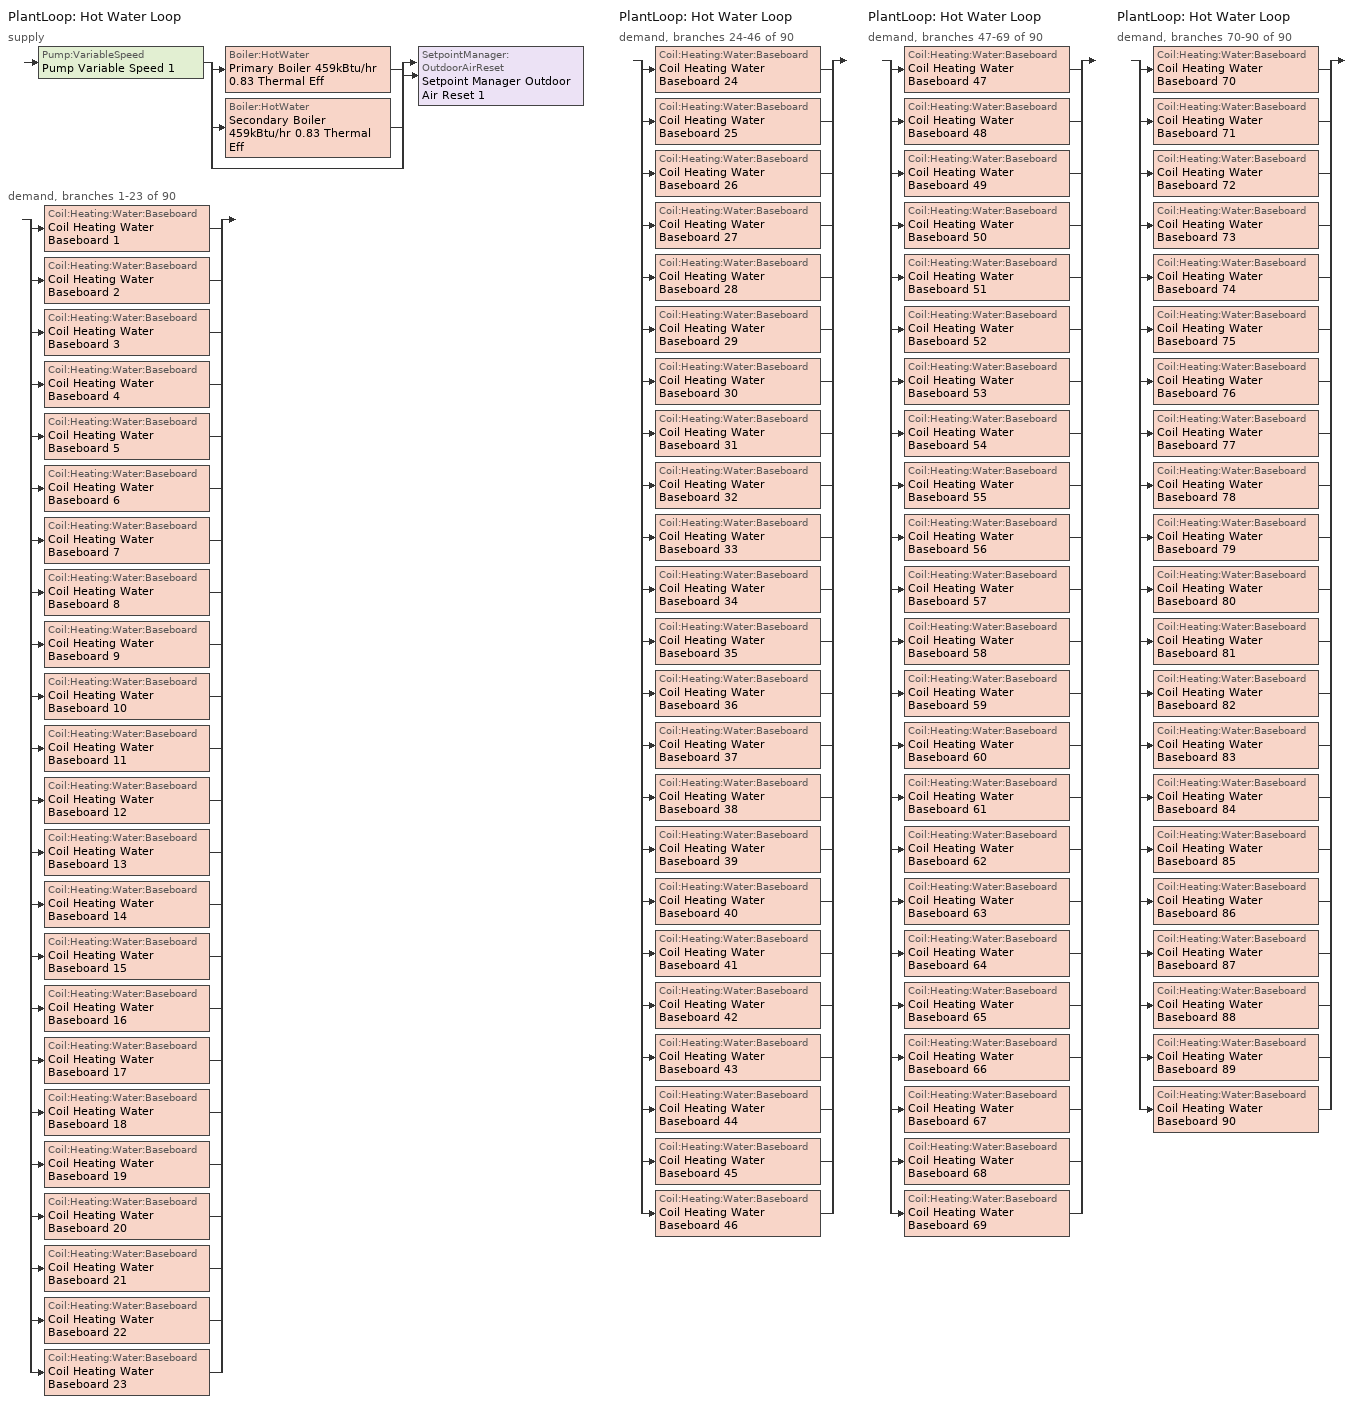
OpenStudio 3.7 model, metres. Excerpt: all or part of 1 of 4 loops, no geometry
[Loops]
PlantLoop 'Hot Water Loop'
 supply: Pump:VariableSpeed 'Pump Variable Speed 1' > split
  | Boiler:HotWater 'Primary Boiler 459kBtu/hr 0.83 Thermal Eff'
  | Boiler:HotWater 'Secondary Boiler 459kBtu/hr 0.83 Thermal Eff'
  | bypass
  join > SetpointManager:OutdoorAirReset 'Setpoint Manager Outdoor Air Reset 1'
 demand, branches 1-23 of 90: split
  | Coil:Heating:Water:Baseboard 'Coil Heating Water Baseboard 1'
  | Coil:Heating:Water:Baseboard 'Coil Heating Water Baseboard 2'
  | Coil:Heating:Water:Baseboard 'Coil Heating Water Baseboard 3'
  | Coil:Heating:Water:Baseboard 'Coil Heating Water Baseboard 4'
  | Coil:Heating:Water:Baseboard 'Coil Heating Water Baseboard 5'
  | Coil:Heating:Water:Baseboard 'Coil Heating Water Baseboard 6'
  | Coil:Heating:Water:Baseboard 'Coil Heating Water Baseboard 7'
  | Coil:Heating:Water:Baseboard 'Coil Heating Water Baseboard 8'
  | Coil:Heating:Water:Baseboard 'Coil Heating Water Baseboard 9'
  | Coil:Heating:Water:Baseboard 'Coil Heating Water Baseboard 10'
  | Coil:Heating:Water:Baseboard 'Coil Heating Water Baseboard 11'
  | Coil:Heating:Water:Baseboard 'Coil Heating Water Baseboard 12'
  | Coil:Heating:Water:Baseboard 'Coil Heating Water Baseboard 13'
  | Coil:Heating:Water:Baseboard 'Coil Heating Water Baseboard 14'
  | Coil:Heating:Water:Baseboard 'Coil Heating Water Baseboard 15'
  | Coil:Heating:Water:Baseboard 'Coil Heating Water Baseboard 16'
  | Coil:Heating:Water:Baseboard 'Coil Heating Water Baseboard 17'
  | Coil:Heating:Water:Baseboard 'Coil Heating Water Baseboard 18'
  | Coil:Heating:Water:Baseboard 'Coil Heating Water Baseboard 19'
  | Coil:Heating:Water:Baseboard 'Coil Heating Water Baseboard 20'
  | Coil:Heating:Water:Baseboard 'Coil Heating Water Baseboard 21'
  | Coil:Heating:Water:Baseboard 'Coil Heating Water Baseboard 22'
  | Coil:Heating:Water:Baseboard 'Coil Heating Water Baseboard 23'
PlantLoop 'Hot Water Loop'
 demand, branches 24-46 of 90: split
  | Coil:Heating:Water:Baseboard 'Coil Heating Water Baseboard 24'
  | Coil:Heating:Water:Baseboard 'Coil Heating Water Baseboard 25'
  | Coil:Heating:Water:Baseboard 'Coil Heating Water Baseboard 26'
  | Coil:Heating:Water:Baseboard 'Coil Heating Water Baseboard 27'
  | Coil:Heating:Water:Baseboard 'Coil Heating Water Baseboard 28'
  | Coil:Heating:Water:Baseboard 'Coil Heating Water Baseboard 29'
  | Coil:Heating:Water:Baseboard 'Coil Heating Water Baseboard 30'
  | Coil:Heating:Water:Baseboard 'Coil Heating Water Baseboard 31'
  | Coil:Heating:Water:Baseboard 'Coil Heating Water Baseboard 32'
  | Coil:Heating:Water:Baseboard 'Coil Heating Water Baseboard 33'
  | Coil:Heating:Water:Baseboard 'Coil Heating Water Baseboard 34'
  | Coil:Heating:Water:Baseboard 'Coil Heating Water Baseboard 35'
  | Coil:Heating:Water:Baseboard 'Coil Heating Water Baseboard 36'
  | Coil:Heating:Water:Baseboard 'Coil Heating Water Baseboard 37'
  | Coil:Heating:Water:Baseboard 'Coil Heating Water Baseboard 38'
  | Coil:Heating:Water:Baseboard 'Coil Heating Water Baseboard 39'
  | Coil:Heating:Water:Baseboard 'Coil Heating Water Baseboard 40'
  | Coil:Heating:Water:Baseboard 'Coil Heating Water Baseboard 41'
  | Coil:Heating:Water:Baseboard 'Coil Heating Water Baseboard 42'
  | Coil:Heating:Water:Baseboard 'Coil Heating Water Baseboard 43'
  | Coil:Heating:Water:Baseboard 'Coil Heating Water Baseboard 44'
  | Coil:Heating:Water:Baseboard 'Coil Heating Water Baseboard 45'
  | Coil:Heating:Water:Baseboard 'Coil Heating Water Baseboard 46'
PlantLoop 'Hot Water Loop'
 demand, branches 47-69 of 90: split
  | Coil:Heating:Water:Baseboard 'Coil Heating Water Baseboard 47'
  | Coil:Heating:Water:Baseboard 'Coil Heating Water Baseboard 48'
  | Coil:Heating:Water:Baseboard 'Coil Heating Water Baseboard 49'
  | Coil:Heating:Water:Baseboard 'Coil Heating Water Baseboard 50'
  | Coil:Heating:Water:Baseboard 'Coil Heating Water Baseboard 51'
  | Coil:Heating:Water:Baseboard 'Coil Heating Water Baseboard 52'
  | Coil:Heating:Water:Baseboard 'Coil Heating Water Baseboard 53'
  | Coil:Heating:Water:Baseboard 'Coil Heating Water Baseboard 54'
  | Coil:Heating:Water:Baseboard 'Coil Heating Water Baseboard 55'
  | Coil:Heating:Water:Baseboard 'Coil Heating Water Baseboard 56'
  | Coil:Heating:Water:Baseboard 'Coil Heating Water Baseboard 57'
  | Coil:Heating:Water:Baseboard 'Coil Heating Water Baseboard 58'
  | Coil:Heating:Water:Baseboard 'Coil Heating Water Baseboard 59'
  | Coil:Heating:Water:Baseboard 'Coil Heating Water Baseboard 60'
  | Coil:Heating:Water:Baseboard 'Coil Heating Water Baseboard 61'
  | Coil:Heating:Water:Baseboard 'Coil Heating Water Baseboard 62'
  | Coil:Heating:Water:Baseboard 'Coil Heating Water Baseboard 63'
  | Coil:Heating:Water:Baseboard 'Coil Heating Water Baseboard 64'
  | Coil:Heating:Water:Baseboard 'Coil Heating Water Baseboard 65'
  | Coil:Heating:Water:Baseboard 'Coil Heating Water Baseboard 66'
  | Coil:Heating:Water:Baseboard 'Coil Heating Water Baseboard 67'
  | Coil:Heating:Water:Baseboard 'Coil Heating Water Baseboard 68'
  | Coil:Heating:Water:Baseboard 'Coil Heating Water Baseboard 69'
PlantLoop 'Hot Water Loop'
 demand, branches 70-90 of 90: split
  | Coil:Heating:Water:Baseboard 'Coil Heating Water Baseboard 70'
  | Coil:Heating:Water:Baseboard 'Coil Heating Water Baseboard 71'
  | Coil:Heating:Water:Baseboard 'Coil Heating Water Baseboard 72'
  | Coil:Heating:Water:Baseboard 'Coil Heating Water Baseboard 73'
  | Coil:Heating:Water:Baseboard 'Coil Heating Water Baseboard 74'
  | Coil:Heating:Water:Baseboard 'Coil Heating Water Baseboard 75'
  | Coil:Heating:Water:Baseboard 'Coil Heating Water Baseboard 76'
  | Coil:Heating:Water:Baseboard 'Coil Heating Water Baseboard 77'
  | Coil:Heating:Water:Baseboard 'Coil Heating Water Baseboard 78'
  | Coil:Heating:Water:Baseboard 'Coil Heating Water Baseboard 79'
  | Coil:Heating:Water:Baseboard 'Coil Heating Water Baseboard 80'
  | Coil:Heating:Water:Baseboard 'Coil Heating Water Baseboard 81'
  | Coil:Heating:Water:Baseboard 'Coil Heating Water Baseboard 82'
  | Coil:Heating:Water:Baseboard 'Coil Heating Water Baseboard 83'
  | Coil:Heating:Water:Baseboard 'Coil Heating Water Baseboard 84'
  | Coil:Heating:Water:Baseboard 'Coil Heating Water Baseboard 85'
  | Coil:Heating:Water:Baseboard 'Coil Heating Water Baseboard 86'
  | Coil:Heating:Water:Baseboard 'Coil Heating Water Baseboard 87'
  | Coil:Heating:Water:Baseboard 'Coil Heating Water Baseboard 88'
  | Coil:Heating:Water:Baseboard 'Coil Heating Water Baseboard 89'
  | Coil:Heating:Water:Baseboard 'Coil Heating Water Baseboard 90'
[EvaporativeFluidCooler:SingleSpeed]
Central Tower: Design Air Flow Rate {m3/s}=autosize; Fan Power at Design Air Flow Rate {W}=autosize; Design Spray Water Flow Rate {m3/s}=0.002208; Performance Input Method=UFactorTimesAreaAndDesignWaterFlowRate; U-factor Times Area Value at Design Air Flow Rate {W/K}=autosize; Design Water Flow Rate {m3/s}=autosize; Capacity Control=FanCycling; Sizing Factor=1; Evaporation Loss Mode=SaturatedExit; Drift Loss Percent {percent}=0.008; Blowdown Calculation Mode=ConcentrationRatio; Blowdown Concentration Ratio=3
[PlantLoop]
Hot Water Loop: Fluid Type=Water; Glycol Concentration=0; Plant Loop Volume {m3}=Autocalculate; Load Distribution Scheme=Optimal
[Sizing:Plant]
Hot Water Loop: Loop Type=Heating; Design Loop Exit Temperature {C}=82; Loop Design Temperature Difference {deltaC}=16; Sizing Option=NonCoincident; Zone Timesteps in Averaging Window=1; Coincident Sizing Factor Mode=None
[Pump:VariableSpeed]
Pump Variable Speed 1: Rated Pump Head {Pa}=203058; Motor Efficiency=0.865; Pump Control Type=Intermittent; Skin Loss Radiative Fraction=0.5; Design Power Sizing Method=PowerPerFlowPerPressure; Design Electric Power per Unit Flow Rate {W/(m3/s)}=348701.1; Design Shaft Power per Unit Flow Rate per Unit Head {W-s/m3-Pa}=1.28205; Design Minimum Flow Rate Fraction=0
[Boiler:HotWater] Fuel Type=NaturalGas; Nominal Capacity {W}=134433; Nominal Thermal Efficiency=0.83; Normalized Boiler Efficiency Curve=BOILER-EFFFPLR-NECB2011; Water Outlet Upper Temperature Limit {C}=99; Boiler Flow Mode=ConstantFlow; On Cycle Parasitic Electric Load {W}=0; Off Cycle Parasitic Fuel Load {W}=0; Sizing Factor=1
Primary Boiler 459kBtu/hr 0.83 Thermal Eff; Secondary Boiler 459kBtu/hr 0.83 Thermal Eff
[SetpointManager:OutdoorAirReset]
Setpoint Manager Outdoor Air Reset 1: Control Variable=Temperature; Setpoint at Outdoor Low Temperature {C}=82; Outdoor Low Temperature {C}=-16; Setpoint at Outdoor High Temperature {C}=60; Outdoor High Temperature {C}=0; Setpoint Node or NodeList=Hot Water Loop Supply Outlet Node
[Coil:Heating:Water:Baseboard] Heating Design Capacity Method=HeatingDesignCapacity; Heating Design Capacity {W}=autosize; Heating Design Capacity Per Floor Area {W/m2}=0; Fraction of Autosized Heating Design Capacity=0.8
Coil Heating Water Baseboard 1; Coil Heating Water Baseboard 2; Coil Heating Water Baseboard 3; Coil Heating Water Baseboard 4; Coil Heating Water Baseboard 5; Coil Heating Water Baseboard 6; Coil Heating Water Baseboard 7; Coil Heating Water Baseboard 8; Coil Heating Water Baseboard 9; Coil Heating Water Baseboard 10; Coil Heating Water Baseboard 11; Coil Heating Water Baseboard 12; Coil Heating Water Baseboard 13; Coil Heating Water Baseboard 14; Coil Heating Water Baseboard 15; Coil Heating Water Baseboard 16; Coil Heating Water Baseboard 17; Coil Heating Water Baseboard 18; Coil Heating Water Baseboard 19; Coil Heating Water Baseboard 20; Coil Heating Water Baseboard 21; Coil Heating Water Baseboard 22; Coil Heating Water Baseboard 23; Coil Heating Water Baseboard 24; Coil Heating Water Baseboard 25; Coil Heating Water Baseboard 26; Coil Heating Water Baseboard 27; Coil Heating Water Baseboard 28; Coil Heating Water Baseboard 29; Coil Heating Water Baseboard 30; Coil Heating Water Baseboard 31; Coil Heating Water Baseboard 32; Coil Heating Water Baseboard 33; Coil Heating Water Baseboard 34; Coil Heating Water Baseboard 35; Coil Heating Water Baseboard 36; Coil Heating Water Baseboard 37; Coil Heating Water Baseboard 38; Coil Heating Water Baseboard 39; Coil Heating Water Baseboard 40; Coil Heating Water Baseboard 41; Coil Heating Water Baseboard 42; Coil Heating Water Baseboard 43; Coil Heating Water Baseboard 44; Coil Heating Water Baseboard 45; Coil Heating Water Baseboard 46; Coil Heating Water Baseboard 47; Coil Heating Water Baseboard 48; Coil Heating Water Baseboard 49; Coil Heating Water Baseboard 50; Coil Heating Water Baseboard 51; Coil Heating Water Baseboard 52; Coil Heating Water Baseboard 53; Coil Heating Water Baseboard 54; Coil Heating Water Baseboard 55; Coil Heating Water Baseboard 56; Coil Heating Water Baseboard 57; Coil Heating Water Baseboard 58; Coil Heating Water Baseboard 59; Coil Heating Water Baseboard 60; Coil Heating Water Baseboard 61; Coil Heating Water Baseboard 62; Coil Heating Water Baseboard 63; Coil Heating Water Baseboard 64; Coil Heating Water Baseboard 65; Coil Heating Water Baseboard 66; Coil Heating Water Baseboard 67; Coil Heating Water Baseboard 68; Coil Heating Water Baseboard 69; Coil Heating Water Baseboard 70; Coil Heating Water Baseboard 71; Coil Heating Water Baseboard 72; Coil Heating Water Baseboard 73; Coil Heating Water Baseboard 74; Coil Heating Water Baseboard 75; Coil Heating Water Baseboard 76; Coil Heating Water Baseboard 77; Coil Heating Water Baseboard 78; Coil Heating Water Baseboard 79; Coil Heating Water Baseboard 80; Coil Heating Water Baseboard 81; Coil Heating Water Baseboard 82; Coil Heating Water Baseboard 83; Coil Heating Water Baseboard 84; Coil Heating Water Baseboard 85; Coil Heating Water Baseboard 86; Coil Heating Water Baseboard 87; Coil Heating Water Baseboard 88; Coil Heating Water Baseboard 89; Coil Heating Water Baseboard 90
[ZoneHVAC:Baseboard:Convective:Water] Availability Schedule=Always On Discrete
Name | Heating Coil
Zone HVAC Baseboard Convective Water 1 | Coil Heating Water Baseboard 1
Zone HVAC Baseboard Convective Water 2 | Coil Heating Water Baseboard 2
Zone HVAC Baseboard Convective Water 3 | Coil Heating Water Baseboard 3
Zone HVAC Baseboard Convective Water 4 | Coil Heating Water Baseboard 4
Zone HVAC Baseboard Convective Water 5 | Coil Heating Water Baseboard 5
Zone HVAC Baseboard Convective Water 6 | Coil Heating Water Baseboard 6
Zone HVAC Baseboard Convective Water 7 | Coil Heating Water Baseboard 7
Zone HVAC Baseboard Convective Water 8 | Coil Heating Water Baseboard 8
Zone HVAC Baseboard Convective Water 9 | Coil Heating Water Baseboard 9
Zone HVAC Baseboard Convective Water 10 | Coil Heating Water Baseboard 10
Zone HVAC Baseboard Convective Water 11 | Coil Heating Water Baseboard 11
Zone HVAC Baseboard Convective Water 12 | Coil Heating Water Baseboard 12
Zone HVAC Baseboard Convective Water 13 | Coil Heating Water Baseboard 13
Zone HVAC Baseboard Convective Water 14 | Coil Heating Water Baseboard 14
Zone HVAC Baseboard Convective Water 15 | Coil Heating Water Baseboard 15
Zone HVAC Baseboard Convective Water 16 | Coil Heating Water Baseboard 16
Zone HVAC Baseboard Convective Water 17 | Coil Heating Water Baseboard 17
Zone HVAC Baseboard Convective Water 18 | Coil Heating Water Baseboard 18
Zone HVAC Baseboard Convective Water 19 | Coil Heating Water Baseboard 19
Zone HVAC Baseboard Convective Water 20 | Coil Heating Water Baseboard 20
Zone HVAC Baseboard Convective Water 21 | Coil Heating Water Baseboard 21
Zone HVAC Baseboard Convective Water 22 | Coil Heating Water Baseboard 22
Zone HVAC Baseboard Convective Water 23 | Coil Heating Water Baseboard 23
Zone HVAC Baseboard Convective Water 24 | Coil Heating Water Baseboard 24
Zone HVAC Baseboard Convective Water 25 | Coil Heating Water Baseboard 25
Zone HVAC Baseboard Convective Water 26 | Coil Heating Water Baseboard 26
Zone HVAC Baseboard Convective Water 27 | Coil Heating Water Baseboard 27
Zone HVAC Baseboard Convective Water 28 | Coil Heating Water Baseboard 28
Zone HVAC Baseboard Convective Water 29 | Coil Heating Water Baseboard 29
Zone HVAC Baseboard Convective Water 30 | Coil Heating Water Baseboard 30
Zone HVAC Baseboard Convective Water 31 | Coil Heating Water Baseboard 31
Zone HVAC Baseboard Convective Water 32 | Coil Heating Water Baseboard 32
Zone HVAC Baseboard Convective Water 33 | Coil Heating Water Baseboard 33
Zone HVAC Baseboard Convective Water 34 | Coil Heating Water Baseboard 34
Zone HVAC Baseboard Convective Water 35 | Coil Heating Water Baseboard 35
Zone HVAC Baseboard Convective Water 36 | Coil Heating Water Baseboard 36
Zone HVAC Baseboard Convective Water 37 | Coil Heating Water Baseboard 37
Zone HVAC Baseboard Convective Water 38 | Coil Heating Water Baseboard 38
Zone HVAC Baseboard Convective Water 39 | Coil Heating Water Baseboard 39
Zone HVAC Baseboard Convective Water 40 | Coil Heating Water Baseboard 40
Zone HVAC Baseboard Convective Water 41 | Coil Heating Water Baseboard 41
Zone HVAC Baseboard Convective Water 42 | Coil Heating Water Baseboard 42
Zone HVAC Baseboard Convective Water 43 | Coil Heating Water Baseboard 43
Zone HVAC Baseboard Convective Water 44 | Coil Heating Water Baseboard 44
Zone HVAC Baseboard Convective Water 45 | Coil Heating Water Baseboard 45
Zone HVAC Baseboard Convective Water 46 | Coil Heating Water Baseboard 46
Zone HVAC Baseboard Convective Water 47 | Coil Heating Water Baseboard 47
Zone HVAC Baseboard Convective Water 48 | Coil Heating Water Baseboard 48
Zone HVAC Baseboard Convective Water 49 | Coil Heating Water Baseboard 49
Zone HVAC Baseboard Convective Water 50 | Coil Heating Water Baseboard 50
Zone HVAC Baseboard Convective Water 51 | Coil Heating Water Baseboard 51
Zone HVAC Baseboard Convective Water 52 | Coil Heating Water Baseboard 52
Zone HVAC Baseboard Convective Water 53 | Coil Heating Water Baseboard 53
Zone HVAC Baseboard Convective Water 54 | Coil Heating Water Baseboard 54
Zone HVAC Baseboard Convective Water 55 | Coil Heating Water Baseboard 55
Zone HVAC Baseboard Convective Water 56 | Coil Heating Water Baseboard 56
Zone HVAC Baseboard Convective Water 57 | Coil Heating Water Baseboard 57
Zone HVAC Baseboard Convective Water 58 | Coil Heating Water Baseboard 58
Zone HVAC Baseboard Convective Water 59 | Coil Heating Water Baseboard 59
Zone HVAC Baseboard Convective Water 60 | Coil Heating Water Baseboard 60
Zone HVAC Baseboard Convective Water 61 | Coil Heating Water Baseboard 61
Zone HVAC Baseboard Convective Water 62 | Coil Heating Water Baseboard 62
Zone HVAC Baseboard Convective Water 63 | Coil Heating Water Baseboard 63
Zone HVAC Baseboard Convective Water 64 | Coil Heating Water Baseboard 64
Zone HVAC Baseboard Convective Water 65 | Coil Heating Water Baseboard 65
Zone HVAC Baseboard Convective Water 66 | Coil Heating Water Baseboard 66
Zone HVAC Baseboard Convective Water 67 | Coil Heating Water Baseboard 67
Zone HVAC Baseboard Convective Water 68 | Coil Heating Water Baseboard 68
Zone HVAC Baseboard Convective Water 69 | Coil Heating Water Baseboard 69
Zone HVAC Baseboard Convective Water 70 | Coil Heating Water Baseboard 70
Zone HVAC Baseboard Convective Water 71 | Coil Heating Water Baseboard 71
Zone HVAC Baseboard Convective Water 72 | Coil Heating Water Baseboard 72
Zone HVAC Baseboard Convective Water 73 | Coil Heating Water Baseboard 73
Zone HVAC Baseboard Convective Water 74 | Coil Heating Water Baseboard 74
Zone HVAC Baseboard Convective Water 75 | Coil Heating Water Baseboard 75
Zone HVAC Baseboard Convective Water 76 | Coil Heating Water Baseboard 76
Zone HVAC Baseboard Convective Water 77 | Coil Heating Water Baseboard 77
Zone HVAC Baseboard Convective Water 78 | Coil Heating Water Baseboard 78
Zone HVAC Baseboard Convective Water 79 | Coil Heating Water Baseboard 79
Zone HVAC Baseboard Convective Water 80 | Coil Heating Water Baseboard 80
Zone HVAC Baseboard Convective Water 81 | Coil Heating Water Baseboard 81
Zone HVAC Baseboard Convective Water 82 | Coil Heating Water Baseboard 82
Zone HVAC Baseboard Convective Water 83 | Coil Heating Water Baseboard 83
Zone HVAC Baseboard Convective Water 84 | Coil Heating Water Baseboard 84
Zone HVAC Baseboard Convective Water 85 | Coil Heating Water Baseboard 85
Zone HVAC Baseboard Convective Water 86 | Coil Heating Water Baseboard 86
Zone HVAC Baseboard Convective Water 87 | Coil Heating Water Baseboard 87
Zone HVAC Baseboard Convective Water 88 | Coil Heating Water Baseboard 88
Zone HVAC Baseboard Convective Water 89 | Coil Heating Water Baseboard 89
Zone HVAC Baseboard Convective Water 90 | Coil Heating Water Baseboard 90
[AvailabilityManager:NightCycle] Applicability Schedule=Always On Discrete; Control Type=CycleOnAny; Thermostat Tolerance {deltaC}=1; Cycling Run Time {s}=3600
Availability Manager Night Cycle 1; Availability Manager Night Cycle 2
[EnergyManagementSystem:Sensor]
OAT: Output Variable or Output Meter Index Key=Environment; Output Variable or Output Meter=Site Outdoor Air Drybulb Temperature
[EnergyManagementSystem:Actuator] Actuated Component Type=Schedule:Year; Actuated Component Control Type=Schedule Value
Name | Actuated Component
sys1mixedshrnonescashpshashpssfcvzhbhwzcnonesrfnoneHtgSch0 | NECB-G-Thermostat Setpoint-Heating
sys1mixedshrnonescashpshashpssfcvzhbhwzcnonesrfnoneClgSch0 | NECB-G-Thermostat Setpoint-Cooling
[EnergyManagementSystem:Program]
sys1mixedshrnonescashpshashpssfcvzhbhwzcnonesrfnoneOptimumStartProg0: IF DaylightSavings==0 && DayOfWeek>1 && Hour==5 && OAT<23.9 && OAT>1.7; SET sys1mixedshrnonescashpshashpssfcvzhbhwzcnonesrfnoneClgSch0 = 29.4; SET sys1mixedshrnonescashpshashpssfcvzhbhwzcnonesrfnoneHtgSch0 = 15.6; ELSEIF DaylightSavings==0 && DayOfWeek==1 && Hour==7 && OAT<23.9 && OAT>1.7; SET sys1mixedshrnonescashpshashpssfcvzhbhwzcnonesrfnoneClgSch0 = 29.4; SET sys1mixedshrnonescashpshashpssfcvzhbhwzcnonesrfnoneHtgSch0 = 15.6; ELSEIF DaylightSavings==1 && DayOfWeek>1 && Hour==4 && OAT<23.9 && OAT>1.7; SET sys1mixedshrnonescashpshashpssfcvzhbhwzcnonesrfnoneClgSch0 = 29.4; SET sys1mixedshrnonescashpshashpssfcvzhbhwzcnonesrfnoneHtgSch0 = 15.6; ELSEIF DaylightSavings==1 && DayOfWeek==1 && Hour==6 && OAT<23.9 && OAT>1.7; SET sys1mixedshrnonescashpshashpssfcvzhbhwzcnonesrfnoneClgSch0 = 29.4; SET sys1mixedshrnonescashpshashpssfcvzhbhwzcnonesrfnoneHtgSch0 = 15.6; ELSE; SET sys1mixedshrnonescashpshashpssfcvzhbhwzcnonesrfnoneClgSch0 = NULL; SET sys1mixedshrnonescashpshashpssfcvzhbhwzcnonesrfnoneHtgSch0 = NULL; ENDIF
[EnergyManagementSystem:ProgramCallingManager]
sys1mixedshrnonescashpshashpssfcvzhbhwzcnonesrfnoneOptimumStartCallingManager0: BeginTimestepBeforePredictor; sys1mixedshrnonescashpshashpssfcvzhbhwzcnonesrfnoneOptimumStartProg0
[Schedule:Ruleset]
Name | Default Day Schedule
NECB-G-Thermostat Setpoint-Heating | NECB-G-Thermostat Setpoint-Heating Default
NECB-G-Thermostat Setpoint-Cooling | NECB-G-Thermostat Setpoint-Cooling Default
[Schedule:Day]
NECB-G-Thermostat Setpoint-Heating Default; NECB-G-Thermostat Setpoint-Heating Default|Wkdy Day; NECB-G-Thermostat Setpoint-Heating Sat Day; NECB-G-Thermostat Setpoint-Heating Sun|Hol Day: 1, 0, 22, 7, 0, 18, 8, 0, 20, 24, 0, 22
NECB-G-Thermostat Setpoint-Cooling Default; NECB-G-Thermostat Setpoint-Cooling Default|Wkdy Day; NECB-G-Thermostat Setpoint-Cooling Sat Day; NECB-G-Thermostat Setpoint-Cooling Sun|Hol Day: 24, 0, 24
[Schedule:Rule] Date Specification Type=DateRange; Start Month=1; Start Day=1; End Month=12; End Day=31
Name | Schedule Ruleset | Rule Order | Day Schedule | Apply Monday | Apply Tuesday | Apply Wednesday | Apply Thursday | Apply Friday | Apply Saturday | Apply Sunday
Schedule Rule 11 | NECB-G-Thermostat Setpoint-Heating | 2 | NECB-G-Thermostat Setpoint-Heating Default|Wkdy Day | Yes | Yes | Yes | Yes | Yes
Schedule Rule 12 | NECB-G-Thermostat Setpoint-Heating | 1 | NECB-G-Thermostat Setpoint-Heating Sat Day |  |  |  |  |  | Yes
Schedule Rule 13 | NECB-G-Thermostat Setpoint-Heating | 0 | NECB-G-Thermostat Setpoint-Heating Sun|Hol Day |  |  |  |  |  |  | Yes
Schedule Rule 14 | NECB-G-Thermostat Setpoint-Cooling | 2 | NECB-G-Thermostat Setpoint-Cooling Default|Wkdy Day | Yes | Yes | Yes | Yes | Yes
Schedule Rule 15 | NECB-G-Thermostat Setpoint-Cooling | 1 | NECB-G-Thermostat Setpoint-Cooling Sat Day |  |  |  |  |  | Yes
Schedule Rule 16 | NECB-G-Thermostat Setpoint-Cooling | 0 | NECB-G-Thermostat Setpoint-Cooling Sun|Hol Day |  |  |  |  |  |  | Yes
[Schedule:Constant]
Always On Discrete: Value=1
[Curve:Cubic]
BOILER-EFFFPLR-NECB2011: Coefficient1 Constant=0.3831; Coefficient2 x=2.0567; Coefficient3 x**2=-2.6469; Coefficient4 x**3=1.2148; Minimum Value of x=0; Maximum Value of x=1
